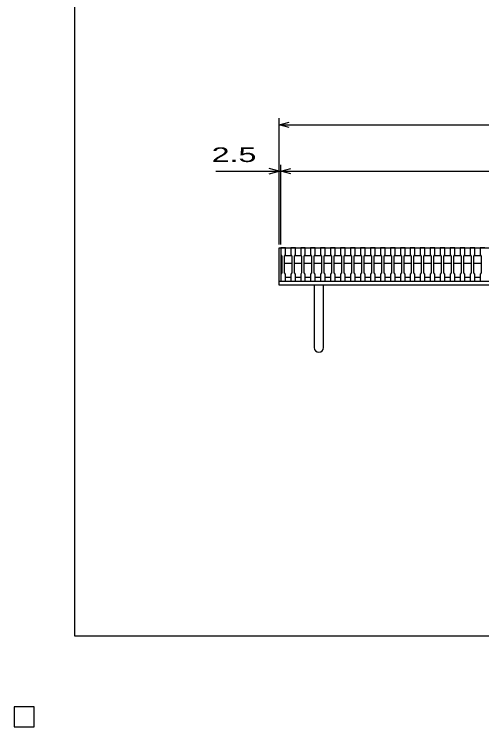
# Model space of a CAD drawing. Units: millimetres, scale not verified. Extents: x -1820 to 1731, y -1282 to 1054.
# Drawn here: x -1820 to -1116, y -1282 to -211 of the extents above; entities that cross this region are included whole.
import ezdxf
from ezdxf.enums import TextEntityAlignment as Align

# ---------------------------------------------------------------- set-up
doc = ezdxf.new("R2010")
doc.units = ezdxf.units.MM
doc.header["$LTSCALE"] = 10
for name, color, linetype, lineweight in [('0_2', 150, 'Continuous', 25), ('16', 3, 'Continuous', 25), ('19', 6, 'Continuous', 25), ('22', 2, 'Continuous', 25), ('32', 4, 'Continuous', 25)]:
    doc.layers.add(name, color=color, linetype=linetype, lineweight=lineweight)
doc.styles.add('ベクトル', font='')
doc.styles.get('ベクトル').set_extended_font_data('ベクトル')

msp = doc.modelspace()

# ---------------------------------------------------------------- linework, layer by layer
at = {"layer": '0_2'}
for p, q in [((-1729, -1146.5), (-1729, 1053.5)), ((1731, -1146.5), (-1729, -1146.5)), ((-1790, -1252.5), (-1820, -1252.5)), ((-1820, -1252.5), (-1820, -1282.5)), ((-1790, -1252.5), (-1820, -1252.5)), ((-1820, -1252.5), (-1820, -1282.5)), ((-1790, -1252.5), (-1820, -1252.5)), ((-1820, -1252.5), (-1820, -1282.5)), ((-1790, -1252.5), (-1820, -1252.5)), ((-1820, -1252.5), (-1820, -1282.5)), ((-1790, -1252.5), (-1820, -1252.5)), ((-1820, -1252.5), (-1820, -1282.5)), ((-1790, -1282.5), (-1790, -1252.5)), ((-1790, -1282.5), (-1790, -1252.5)), ((-1790, -1282.5), (-1790, -1252.5)), ((-1790, -1282.5), (-1790, -1252.5)), ((-1790, -1282.5), (-1790, -1252.5)), ((-1820, -1282.5), (-1790, -1282.5)), ((-1820, -1282.5), (-1790, -1282.5)), ((-1820, -1282.5), (-1790, -1282.5)), ((-1820, -1282.5), (-1790, -1282.5)), ((-1820, -1282.5), (-1790, -1282.5))]:
    msp.add_line(p, q, dxfattribs=at)
at = {"layer": '16'}
for p, q in [((-1419, -562.5), (-1419, -561.8)), ((-1419, -561.8), (-1412, -561.8)), ((-1419, -562.5), (-1419, -573)), ((-1412, -562.5), (-1419, -562.5)), ((-1419, -562.5), (-1419, -606.5)), ((-1419, -562.5), (-424, -562.5)), ((-1412, -561.8), (-1412, -562.5)), ((-1412, -573), (-1412, -562.5)), ((-1404, -562.5), (-1404, -561.8)), ((-1404, -561.8), (-1397, -561.8)), ((-1404, -562.5), (-1404, -573)), ((-1397, -562.5), (-1404, -562.5)), ((-1397, -561.8), (-1397, -562.5)), ((-1397, -573), (-1397, -562.5)), ((-1389, -562.5), (-1389, -561.8)), ((-1389, -561.8), (-1382, -561.8)), ((-1389, -562.5), (-1389, -573)), ((-1382, -562.5), (-1389, -562.5)), ((-1382, -561.8), (-1382, -562.5)), ((-1382, -573), (-1382, -562.5)), ((-1374, -562.5), (-1374, -561.8)), ((-1374, -561.8), (-1367, -561.8)), ((-1374, -562.5), (-1374, -573)), ((-1367, -562.5), (-1374, -562.5)), ((-1367, -561.8), (-1367, -562.5)), ((-1367, -573), (-1367, -562.5)), ((-1359, -562.5), (-1359, -561.8)), ((-1359, -561.8), (-1352, -561.8)), ((-1359, -562.5), (-1359, -573)), ((-1352, -562.5), (-1359, -562.5)), ((-1352, -561.8), (-1352, -562.5)), ((-1352, -573), (-1352, -562.5)), ((-1344, -562.5), (-1344, -561.8)), ((-1344, -561.8), (-1337, -561.8)), ((-1344, -562.5), (-1344, -573)), ((-1337, -562.5), (-1344, -562.5)), ((-1337, -561.8), (-1337, -562.5)), ((-1337, -573), (-1337, -562.5)), ((-1329, -562.5), (-1329, -561.8)), ((-1329, -561.8), (-1322, -561.8)), ((-1329, -562.5), (-1329, -573)), ((-1322, -562.5), (-1329, -562.5)), ((-1322, -561.8), (-1322, -562.5)), ((-1322, -573), (-1322, -562.5)), ((-1314, -562.5), (-1314, -561.8)), ((-1314, -561.8), (-1307, -561.8)), ((-1314, -562.5), (-1314, -573)), ((-1307, -562.5), (-1314, -562.5)), ((-1307, -561.8), (-1307, -562.5)), ((-1307, -573), (-1307, -562.5)), ((-1299, -562.5), (-1299, -561.8)), ((-1299, -561.8), (-1292, -561.8)), ((-1299, -562.5), (-1299, -573)), ((-1292, -562.5), (-1299, -562.5)), ((-1292, -561.8), (-1292, -562.5)), ((-1292, -573), (-1292, -562.5)), ((-1284, -562.5), (-1284, -561.8)), ((-1284, -561.8), (-1277, -561.8)), ((-1284, -562.5), (-1284, -573)), ((-1277, -562.5), (-1284, -562.5)), ((-1277, -561.8), (-1277, -562.5)), ((-1277, -573), (-1277, -562.5)), ((-1269, -562.5), (-1269, -561.8)), ((-1269, -561.8), (-1262, -561.8)), ((-1269, -562.5), (-1269, -573)), ((-1262, -562.5), (-1269, -562.5)), ((-1262, -561.8), (-1262, -562.5)), ((-1262, -573), (-1262, -562.5)), ((-1254, -562.5), (-1254, -561.8)), ((-1254, -561.8), (-1247, -561.8)), ((-1254, -562.5), (-1254, -573)), ((-1247, -562.5), (-1254, -562.5)), ((-1247, -561.8), (-1247, -562.5)), ((-1247, -573), (-1247, -562.5)), ((-1239, -562.5), (-1239, -561.8)), ((-1239, -561.8), (-1232, -561.8)), ((-1239, -562.5), (-1239, -573)), ((-1232, -562.5), (-1239, -562.5)), ((-1232, -561.8), (-1232, -562.5)), ((-1232, -573), (-1232, -562.5)), ((-1224, -562.5), (-1224, -561.8)), ((-1224, -561.8), (-1217, -561.8)), ((-1224, -562.5), (-1224, -573)), ((-1217, -562.5), (-1224, -562.5)), ((-1217, -561.8), (-1217, -562.5)), ((-1217, -573), (-1217, -562.5)), ((-1209, -562.5), (-1209, -561.8)), ((-1209, -561.8), (-1202, -561.8)), ((-1209, -562.5), (-1209, -573)), ((-1202, -562.5), (-1209, -562.5)), ((-1202, -561.8), (-1202, -562.5)), ((-1202, -573), (-1202, -562.5)), ((-1194, -562.5), (-1194, -561.8)), ((-1194, -561.8), (-1187, -561.8)), ((-1194, -562.5), (-1194, -573)), ((-1187, -562.5), (-1194, -562.5)), ((-1187, -561.8), (-1187, -562.5)), ((-1187, -573), (-1187, -562.5)), ((-1179, -562.5), (-1179, -561.8)), ((-1179, -561.8), (-1172, -561.8)), ((-1179, -562.5), (-1179, -573)), ((-1172, -562.5), (-1179, -562.5)), ((-1172, -561.8), (-1172, -562.5)), ((-1172, -573), (-1172, -562.5)), ((-1164, -562.5), (-1164, -561.8)), ((-1164, -561.8), (-1157, -561.8)), ((-1164, -562.5), (-1164, -573)), ((-1157, -562.5), (-1164, -562.5)), ((-1157, -561.8), (-1157, -562.5)), ((-1157, -573), (-1157, -562.5)), ((-1149, -562.5), (-1149, -561.8)), ((-1149, -561.8), (-1142, -561.8)), ((-1149, -562.5), (-1149, -573)), ((-1142, -562.5), (-1149, -562.5)), ((-1142, -561.8), (-1142, -562.5)), ((-1142, -573), (-1142, -562.5)), ((-1134, -562.5), (-1134, -561.8)), ((-1134, -561.8), (-1127, -561.8)), ((-1134, -562.5), (-1134, -573)), ((-1127, -562.5), (-1134, -562.5)), ((-1127, -561.8), (-1127, -562.5)), ((-1127, -573), (-1127, -562.5)), ((-1119, -562.5), (-1119, -561.8)), ((-1119, -561.8), (-1112, -561.8)), ((-1119, -562.5), (-1119, -573)), ((-1112, -562.5), (-1119, -562.5)), ((-1419, -573), (-1417.5, -575)), ((-1417.5, -575), (-1417.5, -600)), ((-1413.5, -575), (-1412, -573)), ((-1413.5, -575), (-1412.5, -574)), ((-1413.5, -600), (-1413.5, -575)), ((-1412.5, -574), (-1403.5, -574)), ((-1404, -573), (-1402.5, -575)), ((-1403.5, -574), (-1402.5, -575)), ((-1402.5, -575), (-1402.5, -600)), ((-1398.5, -575), (-1397, -573)), ((-1398.5, -575), (-1397.5, -574)), ((-1398.5, -600), (-1398.5, -575)), ((-1397.5, -574), (-1388.5, -574)), ((-1389, -573), (-1387.5, -575)), ((-1388.5, -574), (-1387.5, -575)), ((-1387.5, -575), (-1387.5, -600)), ((-1383.5, -575), (-1382, -573)), ((-1383.5, -575), (-1382.5, -574)), ((-1383.5, -600), (-1383.5, -575)), ((-1382.5, -574), (-1373.5, -574)), ((-1374, -573), (-1372.5, -575)), ((-1373.5, -574), (-1372.5, -575)), ((-1372.5, -575), (-1372.5, -600)), ((-1368.5, -575), (-1367, -573)), ((-1368.5, -575), (-1367.5, -574)), ((-1368.5, -600), (-1368.5, -575)), ((-1367.5, -574), (-1358.5, -574)), ((-1359, -573), (-1357.5, -575)), ((-1358.5, -574), (-1357.5, -575)), ((-1357.5, -575), (-1357.5, -600)), ((-1353.5, -575), (-1352, -573)), ((-1353.5, -575), (-1352.5, -574)), ((-1353.5, -600), (-1353.5, -575)), ((-1352.5, -574), (-1343.5, -574)), ((-1344, -573), (-1342.5, -575)), ((-1343.5, -574), (-1342.5, -575)), ((-1342.5, -575), (-1342.5, -600)), ((-1338.5, -575), (-1337, -573)), ((-1338.5, -575), (-1337.5, -574)), ((-1338.5, -600), (-1338.5, -575)), ((-1337.5, -574), (-1328.5, -574)), ((-1329, -573), (-1327.5, -575)), ((-1328.5, -574), (-1327.5, -575)), ((-1327.5, -575), (-1327.5, -600)), ((-1323.5, -575), (-1322, -573)), ((-1323.5, -575), (-1322.5, -574)), ((-1323.5, -600), (-1323.5, -575)), ((-1322.5, -574), (-1313.5, -574)), ((-1314, -573), (-1312.5, -575)), ((-1313.5, -574), (-1312.5, -575)), ((-1312.5, -575), (-1312.5, -600)), ((-1308.5, -575), (-1307, -573)), ((-1308.5, -575), (-1307.5, -574)), ((-1308.5, -600), (-1308.5, -575)), ((-1307.5, -574), (-1298.5, -574)), ((-1299, -573), (-1297.5, -575)), ((-1298.5, -574), (-1297.5, -575)), ((-1297.5, -575), (-1297.5, -600)), ((-1293.5, -575), (-1292, -573)), ((-1293.5, -575), (-1292.5, -574)), ((-1293.5, -600), (-1293.5, -575)), ((-1292.5, -574), (-1283.5, -574)), ((-1284, -573), (-1282.5, -575)), ((-1283.5, -574), (-1282.5, -575)), ((-1282.5, -575), (-1282.5, -600)), ((-1278.5, -575), (-1277, -573)), ((-1278.5, -575), (-1277.5, -574)), ((-1278.5, -600), (-1278.5, -575)), ((-1277.5, -574), (-1268.5, -574)), ((-1269, -573), (-1267.5, -575)), ((-1268.5, -574), (-1267.5, -575)), ((-1267.5, -575), (-1267.5, -600)), ((-1263.5, -575), (-1262, -573)), ((-1263.5, -575), (-1262.5, -574)), ((-1263.5, -600), (-1263.5, -575)), ((-1262.5, -574), (-1253.5, -574)), ((-1254, -573), (-1252.5, -575)), ((-1253.5, -574), (-1252.5, -575)), ((-1252.5, -575), (-1252.5, -600)), ((-1248.5, -575), (-1247, -573)), ((-1248.5, -575), (-1247.5, -574)), ((-1248.5, -600), (-1248.5, -575)), ((-1247.5, -574), (-1238.5, -574)), ((-1239, -573), (-1237.5, -575)), ((-1238.5, -574), (-1237.5, -575)), ((-1237.5, -575), (-1237.5, -600)), ((-1233.5, -575), (-1232, -573)), ((-1233.5, -575), (-1232.5, -574)), ((-1233.5, -600), (-1233.5, -575)), ((-1232.5, -574), (-1223.5, -574)), ((-1224, -573), (-1222.5, -575)), ((-1223.5, -574), (-1222.5, -575)), ((-1222.5, -575), (-1222.5, -600)), ((-1218.5, -575), (-1217, -573)), ((-1218.5, -575), (-1217.5, -574)), ((-1218.5, -600), (-1218.5, -575)), ((-1217.5, -574), (-1208.5, -574)), ((-1209, -573), (-1207.5, -575)), ((-1208.5, -574), (-1207.5, -575)), ((-1207.5, -575), (-1207.5, -600)), ((-1203.5, -575), (-1202, -573)), ((-1203.5, -575), (-1202.5, -574)), ((-1203.5, -600), (-1203.5, -575)), ((-1202.5, -574), (-1193.5, -574)), ((-1194, -573), (-1192.5, -575)), ((-1193.5, -574), (-1192.5, -575)), ((-1192.5, -575), (-1192.5, -600)), ((-1188.5, -575), (-1187, -573)), ((-1188.5, -575), (-1187.5, -574)), ((-1188.5, -600), (-1188.5, -575)), ((-1187.5, -574), (-1178.5, -574)), ((-1179, -573), (-1177.5, -575)), ((-1178.5, -574), (-1177.5, -575)), ((-1177.5, -575), (-1177.5, -600)), ((-1173.5, -575), (-1172, -573)), ((-1173.5, -575), (-1172.5, -574)), ((-1173.5, -600), (-1173.5, -575)), ((-1172.5, -574), (-1163.5, -574)), ((-1164, -573), (-1162.5, -575)), ((-1163.5, -574), (-1162.5, -575)), ((-1162.5, -575), (-1162.5, -600)), ((-1158.5, -575), (-1157, -573)), ((-1158.5, -575), (-1157.5, -574)), ((-1158.5, -600), (-1158.5, -575)), ((-1157.5, -574), (-1148.5, -574)), ((-1149, -573), (-1147.5, -575)), ((-1148.5, -574), (-1147.5, -575)), ((-1147.5, -575), (-1147.5, -600)), ((-1143.5, -575), (-1142, -573)), ((-1143.5, -575), (-1142.5, -574)), ((-1143.5, -600), (-1143.5, -575)), ((-1142.5, -574), (-1133.5, -574)), ((-1134, -573), (-1132.5, -575)), ((-1133.5, -574), (-1132.5, -575)), ((-1132.5, -575), (-1132.5, -600)), ((-1128.5, -575), (-1127, -573)), ((-1128.5, -575), (-1127.5, -574)), ((-1128.5, -600), (-1128.5, -575)), ((-1127.5, -574), (-1118.5, -574)), ((-1119, -573), (-1117.5, -575)), ((-1118.5, -574), (-1117.5, -575)), ((-1117.5, -575), (-1117.5, -600)), ((-1412.5, -586), (-1413.5, -585)), ((-1403.5, -586), (-1412.5, -586)), ((-1402.5, -585), (-1403.5, -586)), ((-1397.5, -586), (-1398.5, -585)), ((-1388.5, -586), (-1397.5, -586)), ((-1387.5, -585), (-1388.5, -586)), ((-1382.5, -586), (-1383.5, -585)), ((-1373.5, -586), (-1382.5, -586)), ((-1372.5, -585), (-1373.5, -586)), ((-1367.5, -586), (-1368.5, -585)), ((-1358.5, -586), (-1367.5, -586)), ((-1357.5, -585), (-1358.5, -586)), ((-1352.5, -586), (-1353.5, -585)), ((-1343.5, -586), (-1352.5, -586)), ((-1342.5, -585), (-1343.5, -586)), ((-1337.5, -586), (-1338.5, -585)), ((-1328.5, -586), (-1337.5, -586)), ((-1327.5, -585), (-1328.5, -586)), ((-1322.5, -586), (-1323.5, -585)), ((-1313.5, -586), (-1322.5, -586)), ((-1312.5, -585), (-1313.5, -586)), ((-1307.5, -586), (-1308.5, -585)), ((-1298.5, -586), (-1307.5, -586)), ((-1297.5, -585), (-1298.5, -586)), ((-1292.5, -586), (-1293.5, -585)), ((-1283.5, -586), (-1292.5, -586)), ((-1282.5, -585), (-1283.5, -586)), ((-1277.5, -586), (-1278.5, -585)), ((-1268.5, -586), (-1277.5, -586)), ((-1267.5, -585), (-1268.5, -586)), ((-1262.5, -586), (-1263.5, -585)), ((-1253.5, -586), (-1262.5, -586)), ((-1252.5, -585), (-1253.5, -586)), ((-1247.5, -586), (-1248.5, -585)), ((-1238.5, -586), (-1247.5, -586)), ((-1237.5, -585), (-1238.5, -586)), ((-1232.5, -586), (-1233.5, -585)), ((-1223.5, -586), (-1232.5, -586)), ((-1222.5, -585), (-1223.5, -586)), ((-1217.5, -586), (-1218.5, -585)), ((-1208.5, -586), (-1217.5, -586)), ((-1207.5, -585), (-1208.5, -586)), ((-1202.5, -586), (-1203.5, -585)), ((-1193.5, -586), (-1202.5, -586)), ((-1192.5, -585), (-1193.5, -586)), ((-1187.5, -586), (-1188.5, -585)), ((-1178.5, -586), (-1187.5, -586)), ((-1177.5, -585), (-1178.5, -586)), ((-1172.5, -586), (-1173.5, -585)), ((-1163.5, -586), (-1172.5, -586)), ((-1162.5, -585), (-1163.5, -586)), ((-1157.5, -586), (-1158.5, -585)), ((-1148.5, -586), (-1157.5, -586)), ((-1147.5, -585), (-1148.5, -586)), ((-1142.5, -586), (-1143.5, -585)), ((-1133.5, -586), (-1142.5, -586)), ((-1132.5, -585), (-1133.5, -586)), ((-1127.5, -586), (-1128.5, -585)), ((-1118.5, -586), (-1127.5, -586)), ((-1117.5, -585), (-1118.5, -586)), ((-1417.5, -600), (-1419, -602)), ((-1419, -602), (-1419, -612.5)), ((-1412, -602), (-1413.5, -600)), ((-1412, -612.5), (-1412, -602)), ((-1412, -606.5), (-1404, -606.5)), ((-1402.5, -600), (-1404, -602)), ((-1404, -602), (-1404, -612.5)), ((-1397, -602), (-1398.5, -600)), ((-1397, -612.5), (-1397, -602)), ((-1397, -606.5), (-1389, -606.5)), ((-1387.5, -600), (-1389, -602)), ((-1389, -602), (-1389, -612.5)), ((-1382, -602), (-1383.5, -600)), ((-1382, -612.5), (-1382, -602)), ((-1382, -606.5), (-1374, -606.5)), ((-1372.5, -600), (-1374, -602)), ((-1374, -602), (-1374, -612.5)), ((-1367, -602), (-1368.5, -600)), ((-1367, -612.5), (-1367, -602)), ((-1367, -606.5), (-1359, -606.5)), ((-1357.5, -600), (-1359, -602)), ((-1359, -602), (-1359, -612.5)), ((-1352, -602), (-1353.5, -600)), ((-1352, -612.5), (-1352, -602)), ((-1352, -606.5), (-1344, -606.5)), ((-1342.5, -600), (-1344, -602)), ((-1344, -602), (-1344, -612.5)), ((-1337, -602), (-1338.5, -600)), ((-1337, -612.5), (-1337, -602)), ((-1337, -606.5), (-1329, -606.5)), ((-1327.5, -600), (-1329, -602)), ((-1329, -602), (-1329, -612.5)), ((-1322, -602), (-1323.5, -600)), ((-1322, -612.5), (-1322, -602)), ((-1322, -606.5), (-1314, -606.5)), ((-1312.5, -600), (-1314, -602)), ((-1314, -602), (-1314, -612.5)), ((-1307, -602), (-1308.5, -600)), ((-1307, -612.5), (-1307, -602)), ((-1307, -606.5), (-1299, -606.5)), ((-1297.5, -600), (-1299, -602)), ((-1299, -602), (-1299, -612.5)), ((-1292, -602), (-1293.5, -600)), ((-1292, -612.5), (-1292, -602)), ((-1292, -606.5), (-1284, -606.5)), ((-1282.5, -600), (-1284, -602)), ((-1284, -602), (-1284, -612.5)), ((-1277, -602), (-1278.5, -600)), ((-1277, -612.5), (-1277, -602)), ((-1277, -606.5), (-1269, -606.5)), ((-1267.5, -600), (-1269, -602)), ((-1269, -602), (-1269, -612.5)), ((-1262, -602), (-1263.5, -600)), ((-1262, -612.5), (-1262, -602)), ((-1262, -606.5), (-1254, -606.5)), ((-1252.5, -600), (-1254, -602)), ((-1254, -602), (-1254, -612.5)), ((-1247, -602), (-1248.5, -600)), ((-1247, -612.5), (-1247, -602)), ((-1247, -606.5), (-1239, -606.5)), ((-1237.5, -600), (-1239, -602)), ((-1239, -602), (-1239, -612.5)), ((-1232, -602), (-1233.5, -600)), ((-1232, -612.5), (-1232, -602)), ((-1232, -606.5), (-1224, -606.5)), ((-1222.5, -600), (-1224, -602)), ((-1224, -602), (-1224, -612.5)), ((-1217, -602), (-1218.5, -600)), ((-1217, -612.5), (-1217, -602)), ((-1217, -606.5), (-1209, -606.5)), ((-1207.5, -600), (-1209, -602)), ((-1209, -602), (-1209, -612.5)), ((-1202, -602), (-1203.5, -600)), ((-1202, -612.5), (-1202, -602)), ((-1202, -606.5), (-1194, -606.5)), ((-1192.5, -600), (-1194, -602)), ((-1194, -602), (-1194, -612.5)), ((-1187, -602), (-1188.5, -600)), ((-1187, -612.5), (-1187, -602)), ((-1187, -606.5), (-1179, -606.5)), ((-1177.5, -600), (-1179, -602)), ((-1179, -602), (-1179, -612.5)), ((-1172, -602), (-1173.5, -600)), ((-1172, -612.5), (-1172, -602)), ((-1172, -606.5), (-1164, -606.5)), ((-1162.5, -600), (-1164, -602)), ((-1164, -602), (-1164, -612.5)), ((-1157, -602), (-1158.5, -600)), ((-1157, -612.5), (-1157, -602)), ((-1157, -606.5), (-1149, -606.5)), ((-1147.5, -600), (-1149, -602)), ((-1149, -602), (-1149, -612.5)), ((-1142, -602), (-1143.5, -600)), ((-1142, -612.5), (-1142, -602)), ((-1142, -606.5), (-1134, -606.5)), ((-1132.5, -600), (-1134, -602)), ((-1134, -602), (-1134, -612.5)), ((-1127, -602), (-1128.5, -600)), ((-1127, -612.5), (-1127, -602)), ((-1127, -606.5), (-1119, -606.5)), ((-1117.5, -600), (-1119, -602)), ((-1119, -602), (-1119, -612.5)), ((-1419, -612.5), (-1412, -612.5)), ((-1404, -612.5), (-1397, -612.5)), ((-1389, -612.5), (-1382, -612.5)), ((-1374, -612.5), (-1367, -612.5)), ((-1359, -612.5), (-1352, -612.5)), ((-1344, -612.5), (-1337, -612.5)), ((-1329, -612.5), (-1322, -612.5)), ((-1314, -612.5), (-1307, -612.5)), ((-1299, -612.5), (-1292, -612.5)), ((-1284, -612.5), (-1277, -612.5)), ((-1269, -612.5), (-1262, -612.5)), ((-1254, -612.5), (-1247, -612.5)), ((-1239, -612.5), (-1232, -612.5)), ((-1224, -612.5), (-1217, -612.5)), ((-1209, -612.5), (-1202, -612.5)), ((-1194, -612.5), (-1187, -612.5)), ((-1179, -612.5), (-1172, -612.5)), ((-1164, -612.5), (-1157, -612.5)), ((-1149, -612.5), (-1142, -612.5)), ((-1134, -612.5), (-1127, -612.5)), ((-1119, -612.5), (-1112, -612.5)), ((-1790, -1252.5), (-1820, -1252.5)), ((-1820, -1252.5), (-1820, -1282.5)), ((-1790, -1252.5), (-1820, -1252.5)), ((-1820, -1252.5), (-1820, -1282.5)), ((-1790, -1252.5), (-1820, -1252.5)), ((-1820, -1252.5), (-1820, -1282.5)), ((-1790, -1252.5), (-1820, -1252.5)), ((-1820, -1252.5), (-1820, -1282.5)), ((-1790, -1252.5), (-1820, -1252.5)), ((-1820, -1252.5), (-1820, -1282.5)), ((-1790, -1282.5), (-1790, -1252.5)), ((-1790, -1282.5), (-1790, -1252.5)), ((-1790, -1282.5), (-1790, -1252.5)), ((-1790, -1282.5), (-1790, -1252.5)), ((-1790, -1282.5), (-1790, -1252.5)), ((-1820, -1282.5), (-1790, -1282.5)), ((-1820, -1282.5), (-1790, -1282.5)), ((-1820, -1282.5), (-1790, -1282.5)), ((-1820, -1282.5), (-1790, -1282.5)), ((-1820, -1282.5), (-1790, -1282.5))]:
    msp.add_line(p, q, dxfattribs=at)
at = {"layer": '19'}
for p, q in [((-1421.5, -612.5), (-1421.5, -562.5)), ((-1421.5, -562.5), (-1419, -562.5)), ((-1421.5, -612.5), (-421.5, -612.5)), ((-1421.5, -618.5), (-1421.5, -612.5)), ((-421.5, -618.5), (-1421.5, -618.5)), ((-1368.5, -618.5), (-1368.5, -712.5)), ((-1354.5, -712.5), (-1354.5, -618.5))]:
    msp.add_line(p, q, dxfattribs=at)
msp.add_arc((-1361.5, -712.5), 7, 180, 0, dxfattribs=at)
at = {"layer": '22', "color": 4}
for p, q in [((-1421.5, -557.5), (-1421.5, -367.5)), ((-1421.5, -377.5), (-1406.5, -373.5)), ((-1406.5, -381.5), (-1421.5, -377.5)), ((-1421.5, -377.5), (-421.5, -377.5)), ((-1421.5, -557.5), (-1421.5, -437.5)), ((-1419, -557.5), (-1419, -437.5)), ((-1516.5, -447.5), (-1421.5, -447.5)), ((-1421.5, -447.5), (-1436.5, -443.5)), ((-1436.5, -451.5), (-1421.5, -447.5)), ((-1421.5, -447.5), (-1419, -447.5)), ((-1419, -447.5), (-1404, -443.5)), ((-1404, -451.5), (-1419, -447.5)), ((-1419, -447.5), (-424, -447.5)), ((-1790, -1252.5), (-1820, -1252.5)), ((-1820, -1252.5), (-1820, -1282.5)), ((-1790, -1252.5), (-1820, -1252.5)), ((-1820, -1252.5), (-1820, -1282.5)), ((-1790, -1252.5), (-1820, -1252.5)), ((-1820, -1252.5), (-1820, -1282.5)), ((-1790, -1282.5), (-1790, -1252.5)), ((-1790, -1282.5), (-1790, -1252.5)), ((-1790, -1282.5), (-1790, -1252.5)), ((-1820, -1282.5), (-1790, -1282.5)), ((-1820, -1282.5), (-1790, -1282.5)), ((-1820, -1282.5), (-1790, -1282.5))]:
    msp.add_line(p, q, dxfattribs=at)
at = {"layer": '22'}
for p, q in [((-1790, -1252.5), (-1820, -1252.5)), ((-1820, -1252.5), (-1820, -1282.5)), ((-1790, -1252.5), (-1820, -1252.5)), ((-1820, -1252.5), (-1820, -1282.5)), ((-1790, -1252.5), (-1820, -1252.5)), ((-1820, -1252.5), (-1820, -1282.5)), ((-1790, -1282.5), (-1790, -1252.5)), ((-1790, -1282.5), (-1790, -1252.5)), ((-1790, -1282.5), (-1790, -1252.5)), ((-1820, -1282.5), (-1790, -1282.5)), ((-1820, -1282.5), (-1790, -1282.5)), ((-1820, -1282.5), (-1790, -1282.5))]:
    msp.add_line(p, q, dxfattribs=at)
at = {"layer": '32'}
for p, q in [((-1790, -1252.5), (-1820, -1252.5)), ((-1820, -1252.5), (-1820, -1282.5)), ((-1790, -1252.5), (-1820, -1252.5)), ((-1820, -1252.5), (-1820, -1282.5)), ((-1790, -1252.5), (-1820, -1252.5)), ((-1820, -1252.5), (-1820, -1282.5)), ((-1790, -1252.5), (-1820, -1252.5)), ((-1820, -1252.5), (-1820, -1282.5)), ((-1790, -1252.5), (-1820, -1252.5)), ((-1820, -1252.5), (-1820, -1282.5)), ((-1790, -1282.5), (-1790, -1252.5)), ((-1790, -1282.5), (-1790, -1252.5)), ((-1790, -1282.5), (-1790, -1252.5)), ((-1790, -1282.5), (-1790, -1252.5)), ((-1790, -1282.5), (-1790, -1252.5)), ((-1820, -1282.5), (-1790, -1282.5)), ((-1820, -1282.5), (-1790, -1282.5)), ((-1820, -1282.5), (-1790, -1282.5)), ((-1820, -1282.5), (-1790, -1282.5)), ((-1820, -1282.5), (-1790, -1282.5))]:
    msp.add_line(p, q, dxfattribs=at)

# ---------------------------------------------------------------- texts
at = {"layer": '22', "style": 'ベクトル', "width": 1.65}
msp.add_text(' 2.5 ', height=21.99, dxfattribs=at).set_placement((-1536.5, -422.5), align=Align.MIDDLE_LEFT)

doc.saveas('drawing.dxf')
